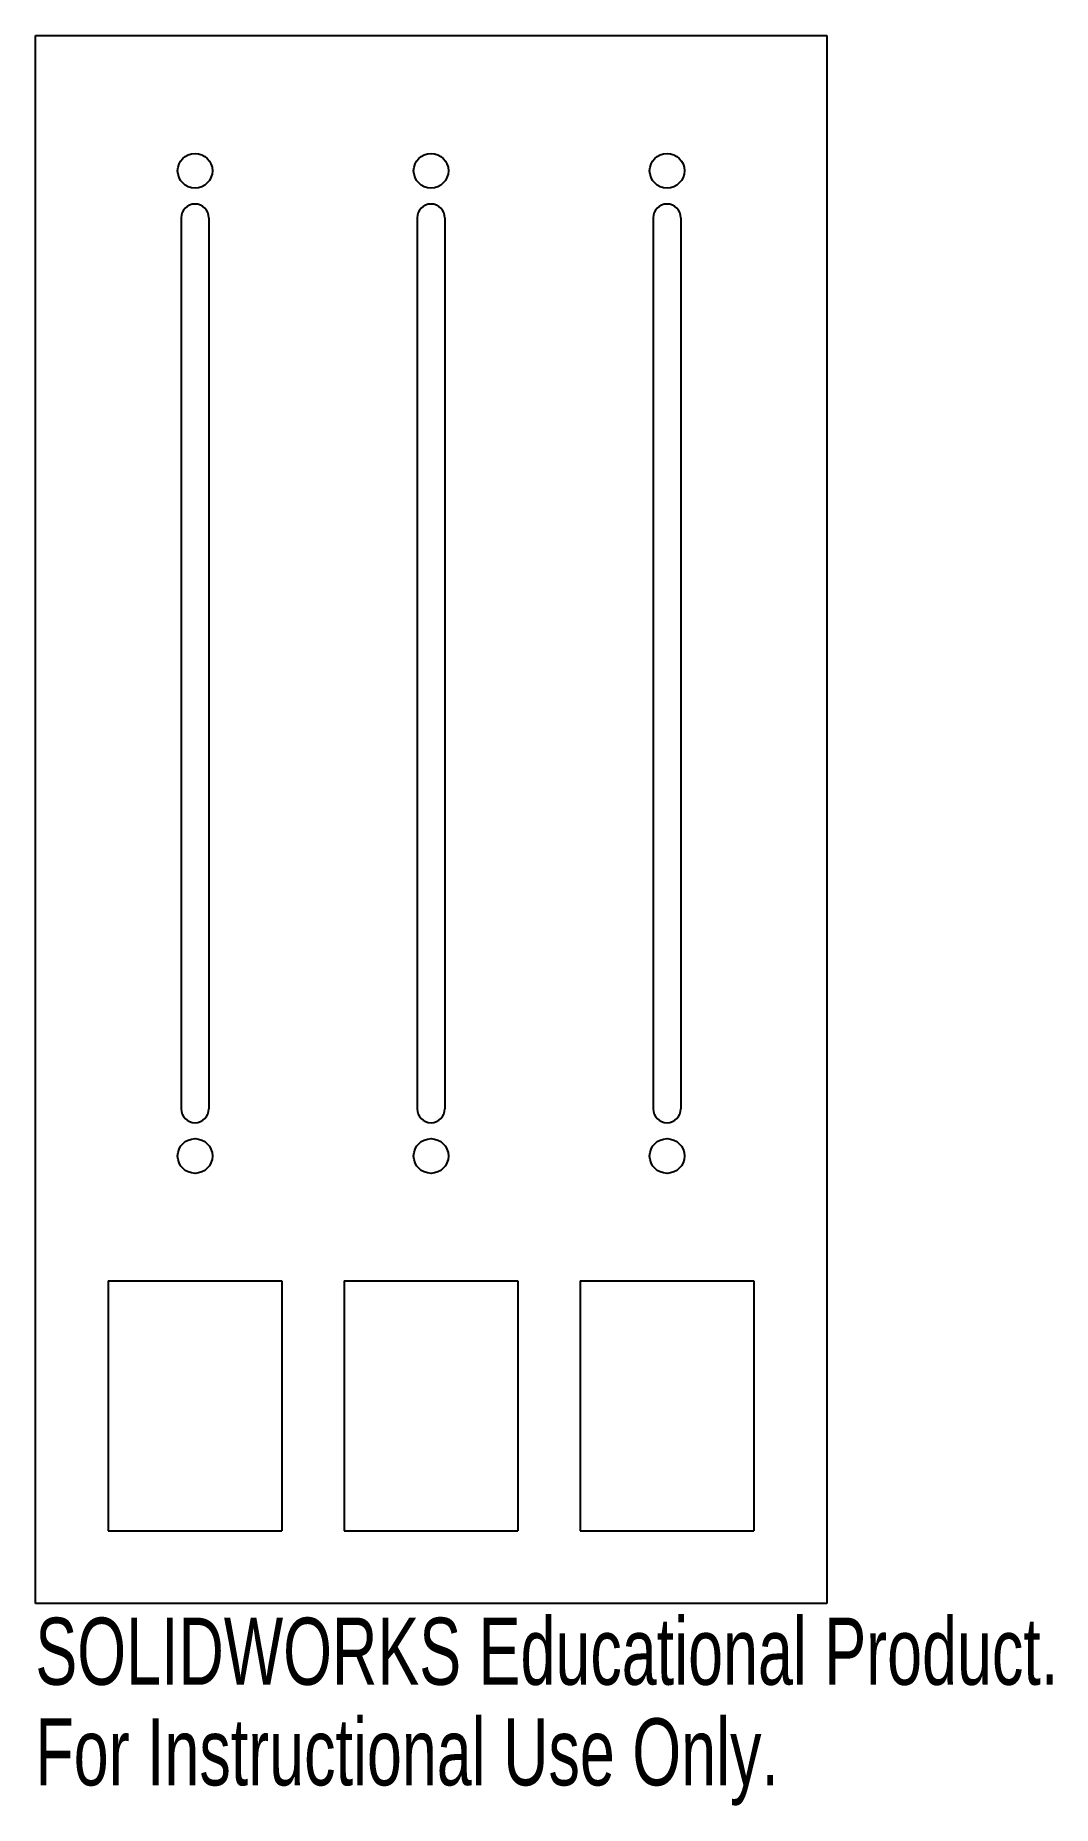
# Model space of a CAD drawing. Header units: millimetres. Extents: x -47 to 26, y -40 to 87.
import ezdxf

# ---------------------------------------------------------------- set-up
doc = ezdxf.new("R2010")
doc.units = ezdxf.units.MM
doc.styles.add('SLDTEXTSTYLE0', font='TXT', dxfattribs={"width": 0.7})

msp = doc.modelspace()

# ---------------------------------------------------------------- linework, layer by layer
at = {"color": 7, "linetype": 'Continuous'}
for p, q in [((-47.31, -25.79), (-47.31, 87.21)), ((-47.31, 87.21), (9.69, 87.21)), ((9.69, 87.21), (9.69, -25.79)), ((-36.81, 74.06), (-36.81, 9.86)), ((-34.81, 74.06), (-34.81, 9.86)), ((-19.81, 74.06), (-19.81, 9.86)), ((-17.81, 74.06), (-17.81, 9.86)), ((-2.81, 74.06), (-2.81, 9.86)), ((-0.81, 74.06), (-0.81, 9.86)), ((-42.06, -2.54), (-29.56, -2.54)), ((-42.06, -2.54), (-42.06, -20.54)), ((-29.56, -2.54), (-29.56, -20.54)), ((-25.06, -2.54), (-12.56, -2.54)), ((-25.06, -2.54), (-25.06, -20.54)), ((-12.56, -2.54), (-12.56, -20.54)), ((-8.06, -2.54), (4.44, -2.54)), ((-8.06, -2.54), (-8.06, -20.54)), ((4.44, -2.54), (4.44, -20.54)), ((-42.06, -20.54), (-29.56, -20.54)), ((-25.06, -20.54), (-12.56, -20.54)), ((-8.06, -20.54), (4.44, -20.54)), ((9.69, -25.79), (-47.31, -25.79))]:
    msp.add_line(p, q, dxfattribs=at)
for centre in [(-35.81, 77.46), (-18.81, 77.46), (-1.81, 77.46), (-35.81, 6.46), (-18.81, 6.46), (-1.81, 6.46)]:
    msp.add_circle(centre, 1.25, dxfattribs=at)
for centre, start, end in [((-35.81, 74.06), 0, 180), ((-18.81, 74.06), 0, 180), ((-1.81, 74.06), 0, 180), ((-35.81, 9.86), 180, 0), ((-18.81, 9.86), 180, 0), ((-1.81, 9.86), 180, 0)]:
    msp.add_arc(centre, 1, start, end, dxfattribs=at)

# ---------------------------------------------------------------- texts
at = {"color": 7, "linetype": 'Continuous', "char_height": 4.8336, "attachment_point": 1, "style": 'SLDTEXTSTYLE0'}
for s, insert in [('SOLIDWORKS Educational Product.', (-47.31, -26.81)), ('For Instructional Use Only.', (-47.31, -34.06))]:
    msp.add_mtext(s, dxfattribs=dict(at, insert=insert))

doc.saveas('drawing.dxf')
